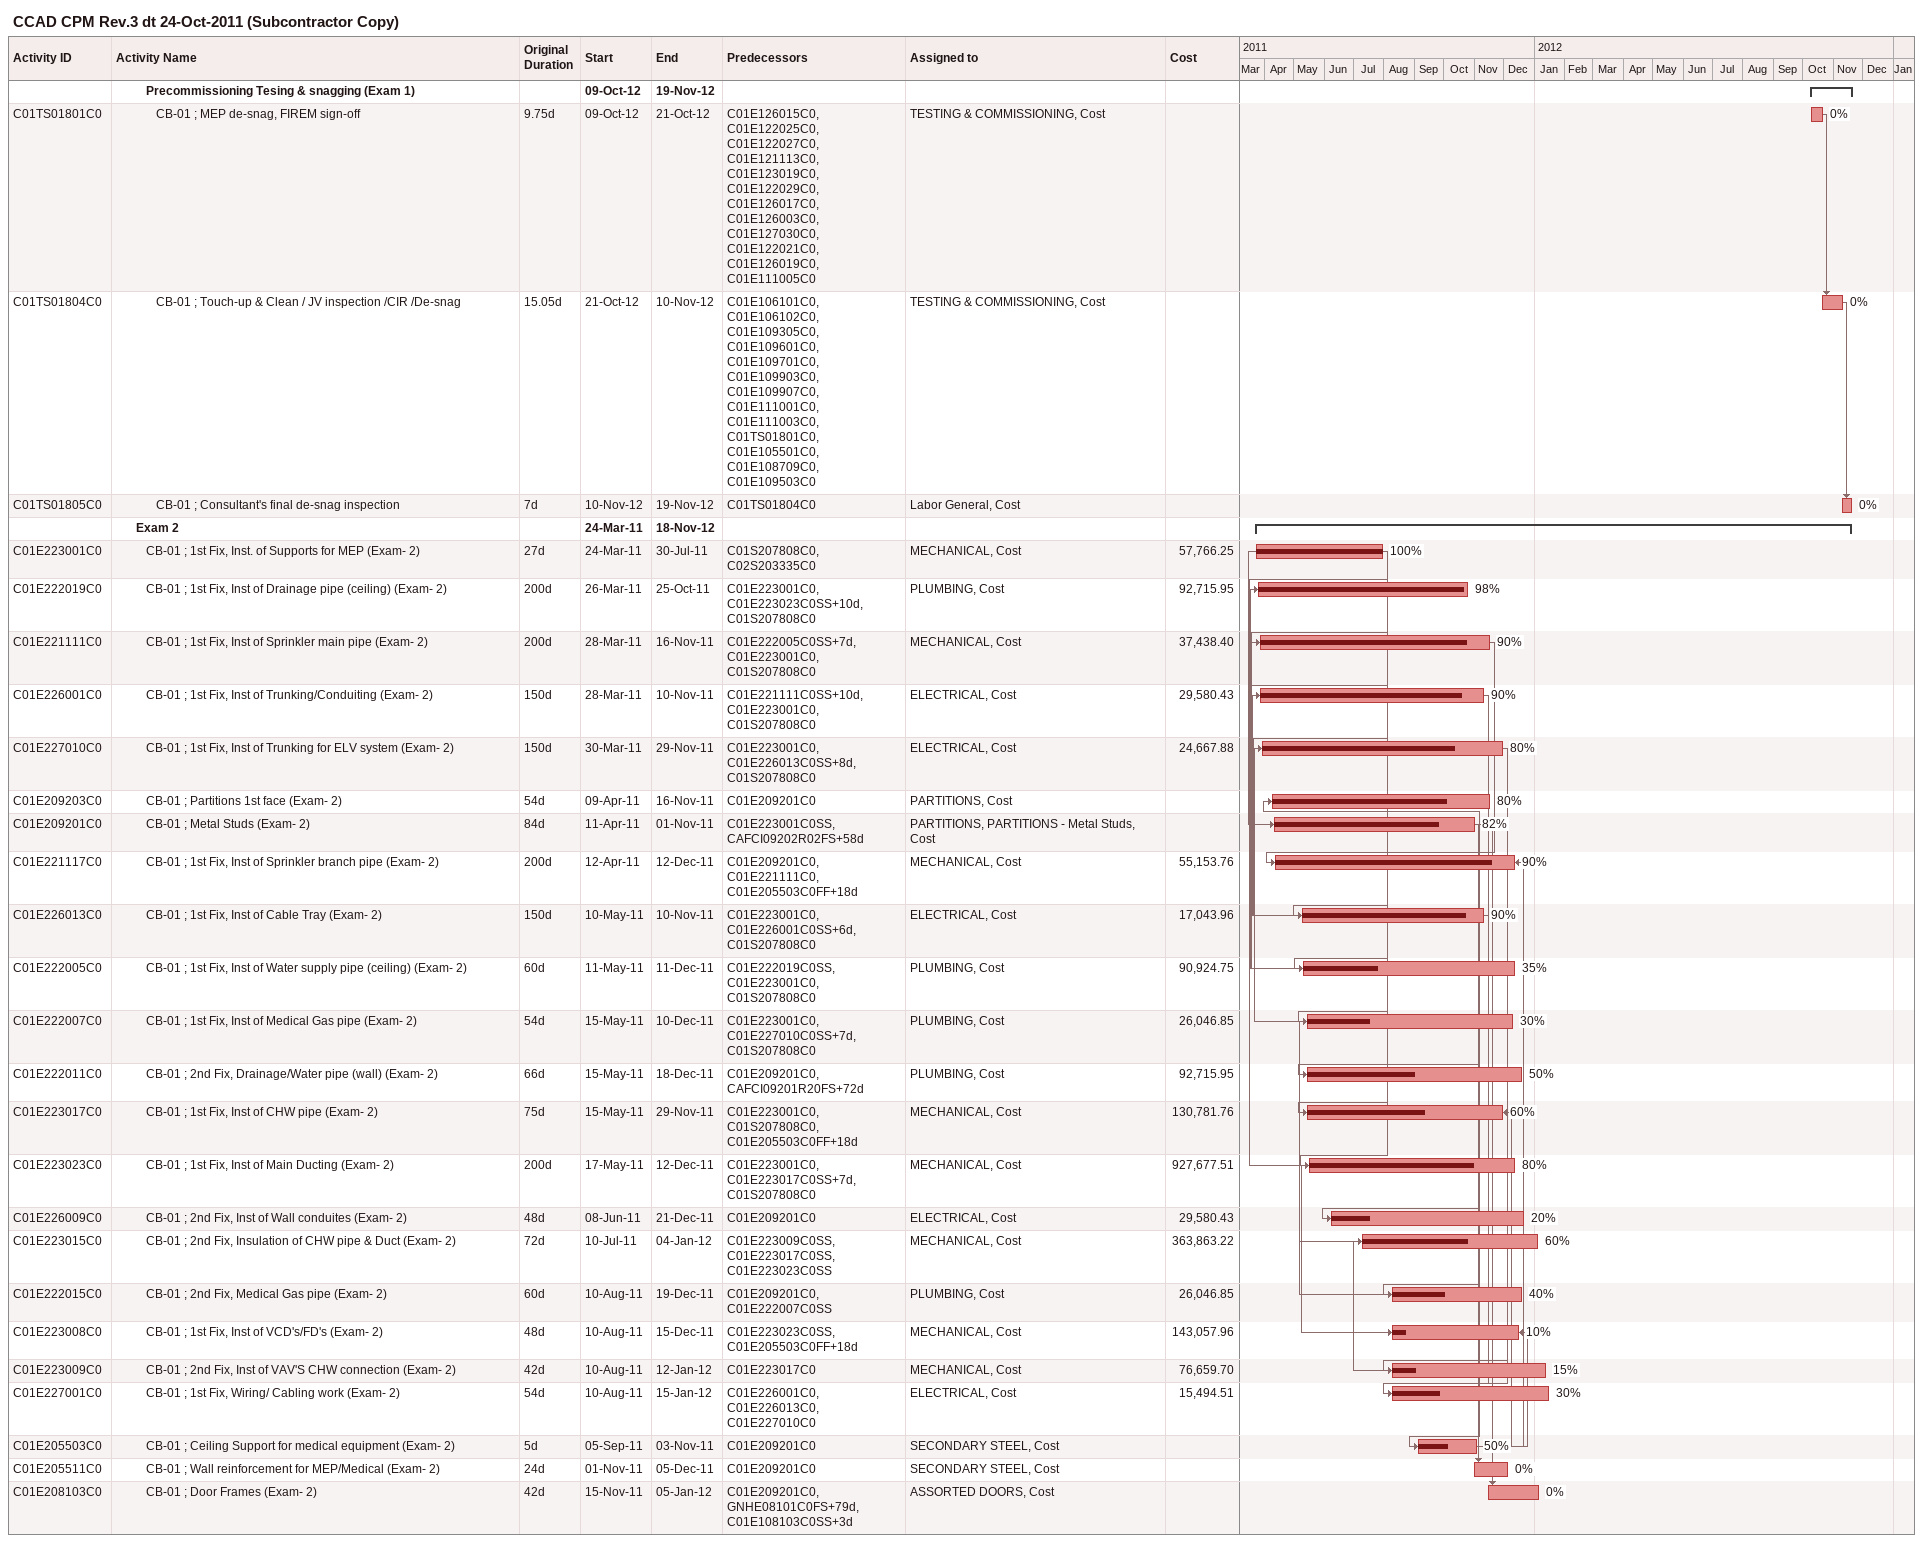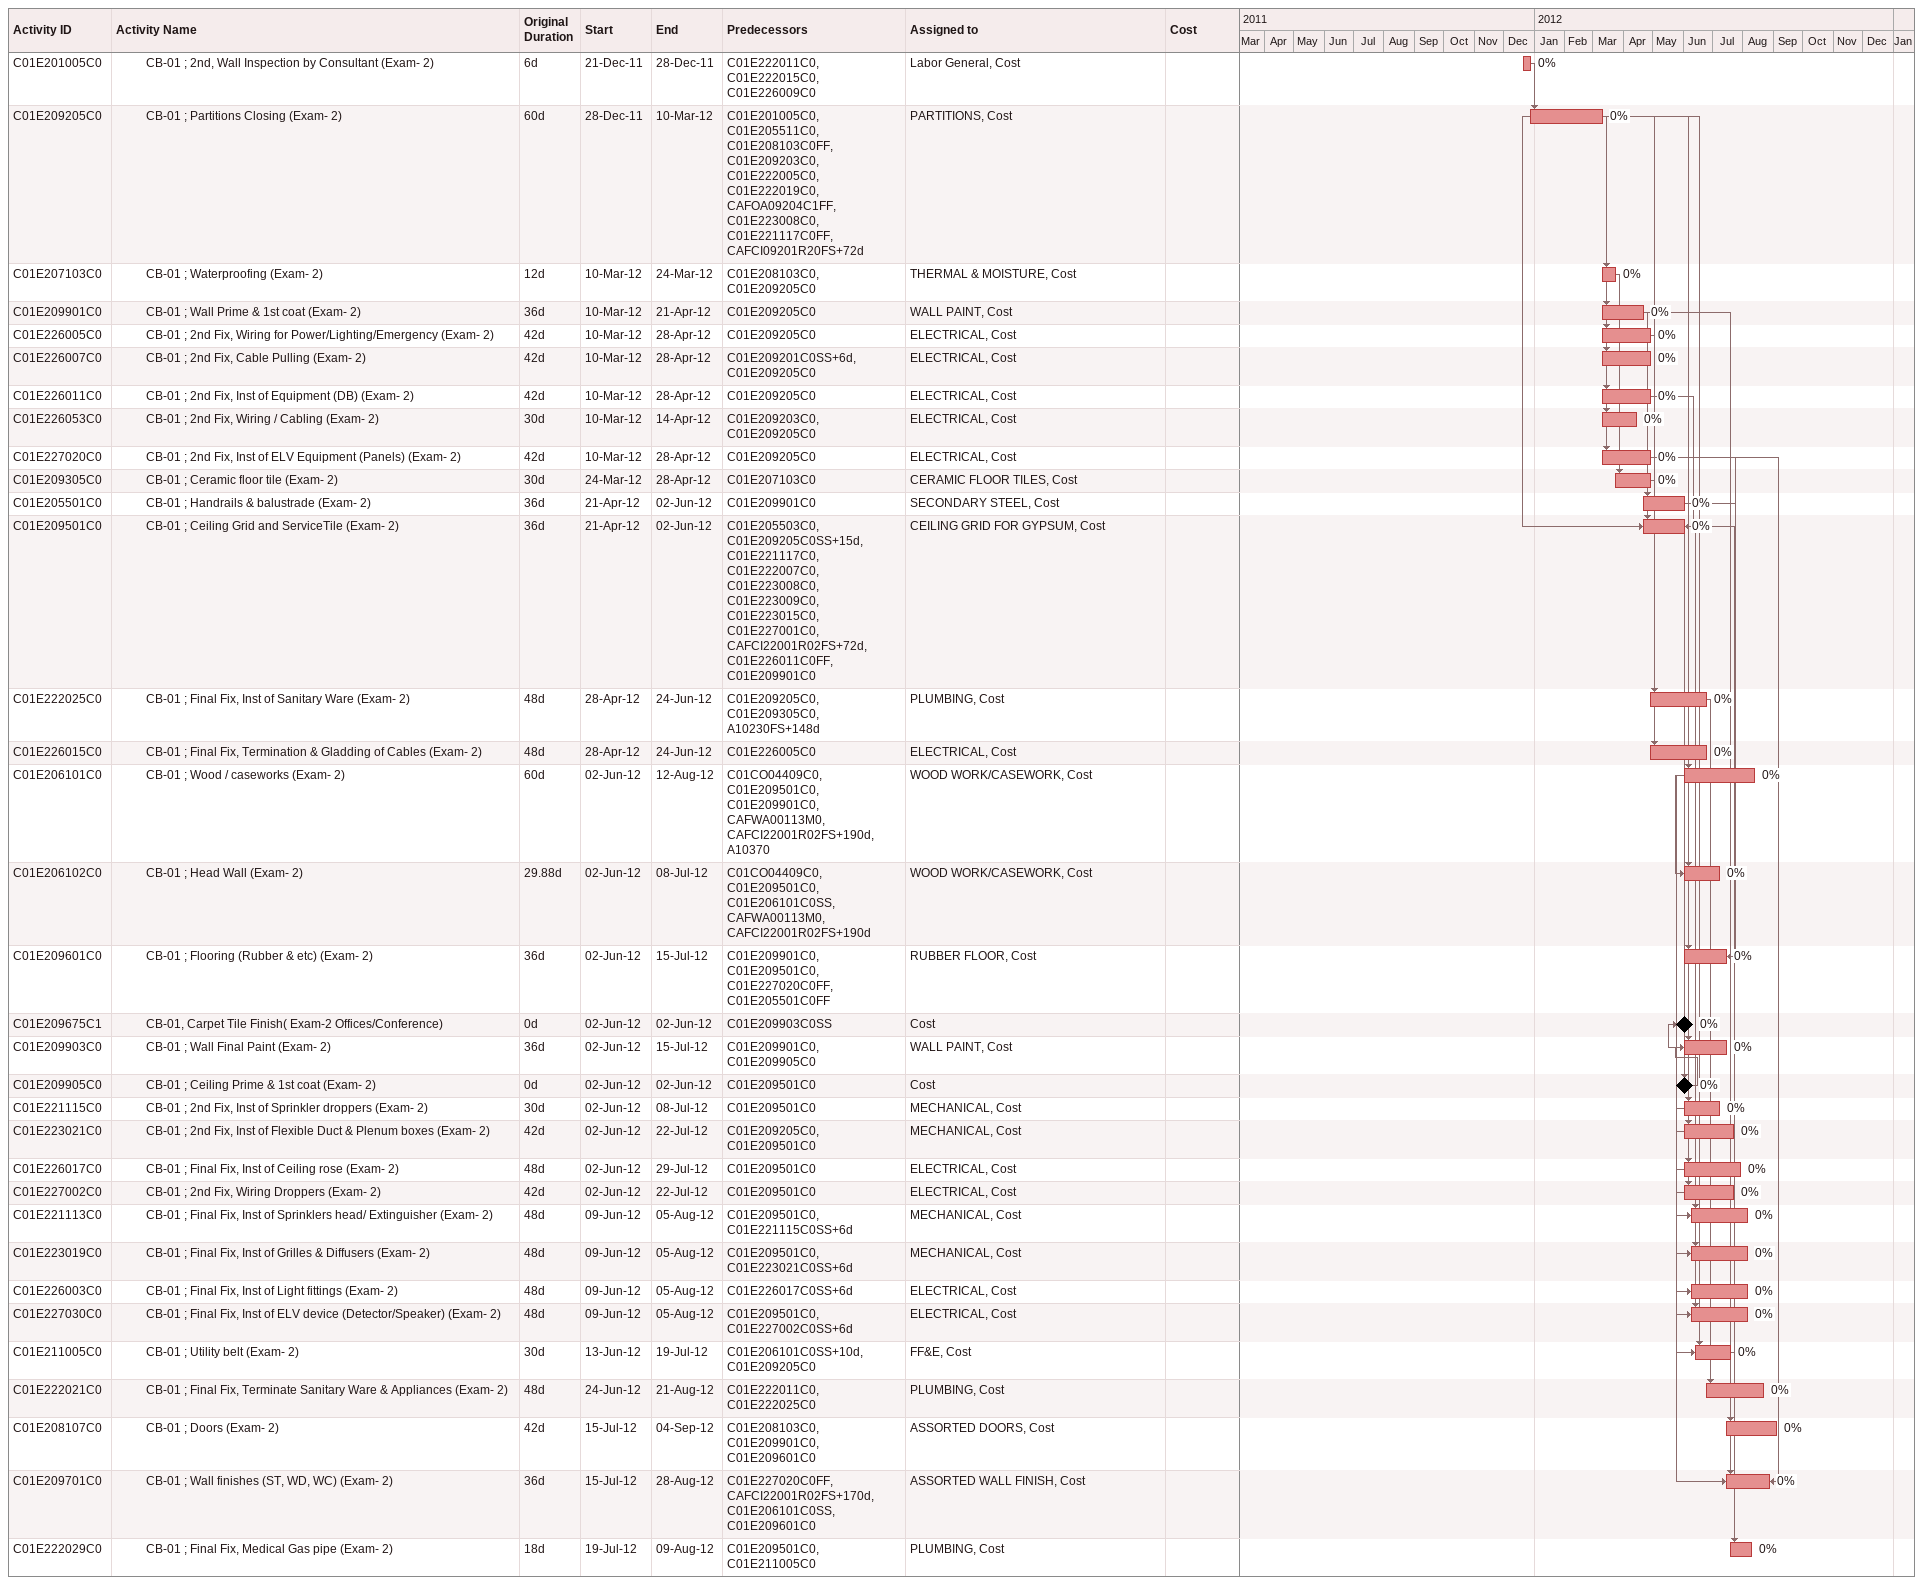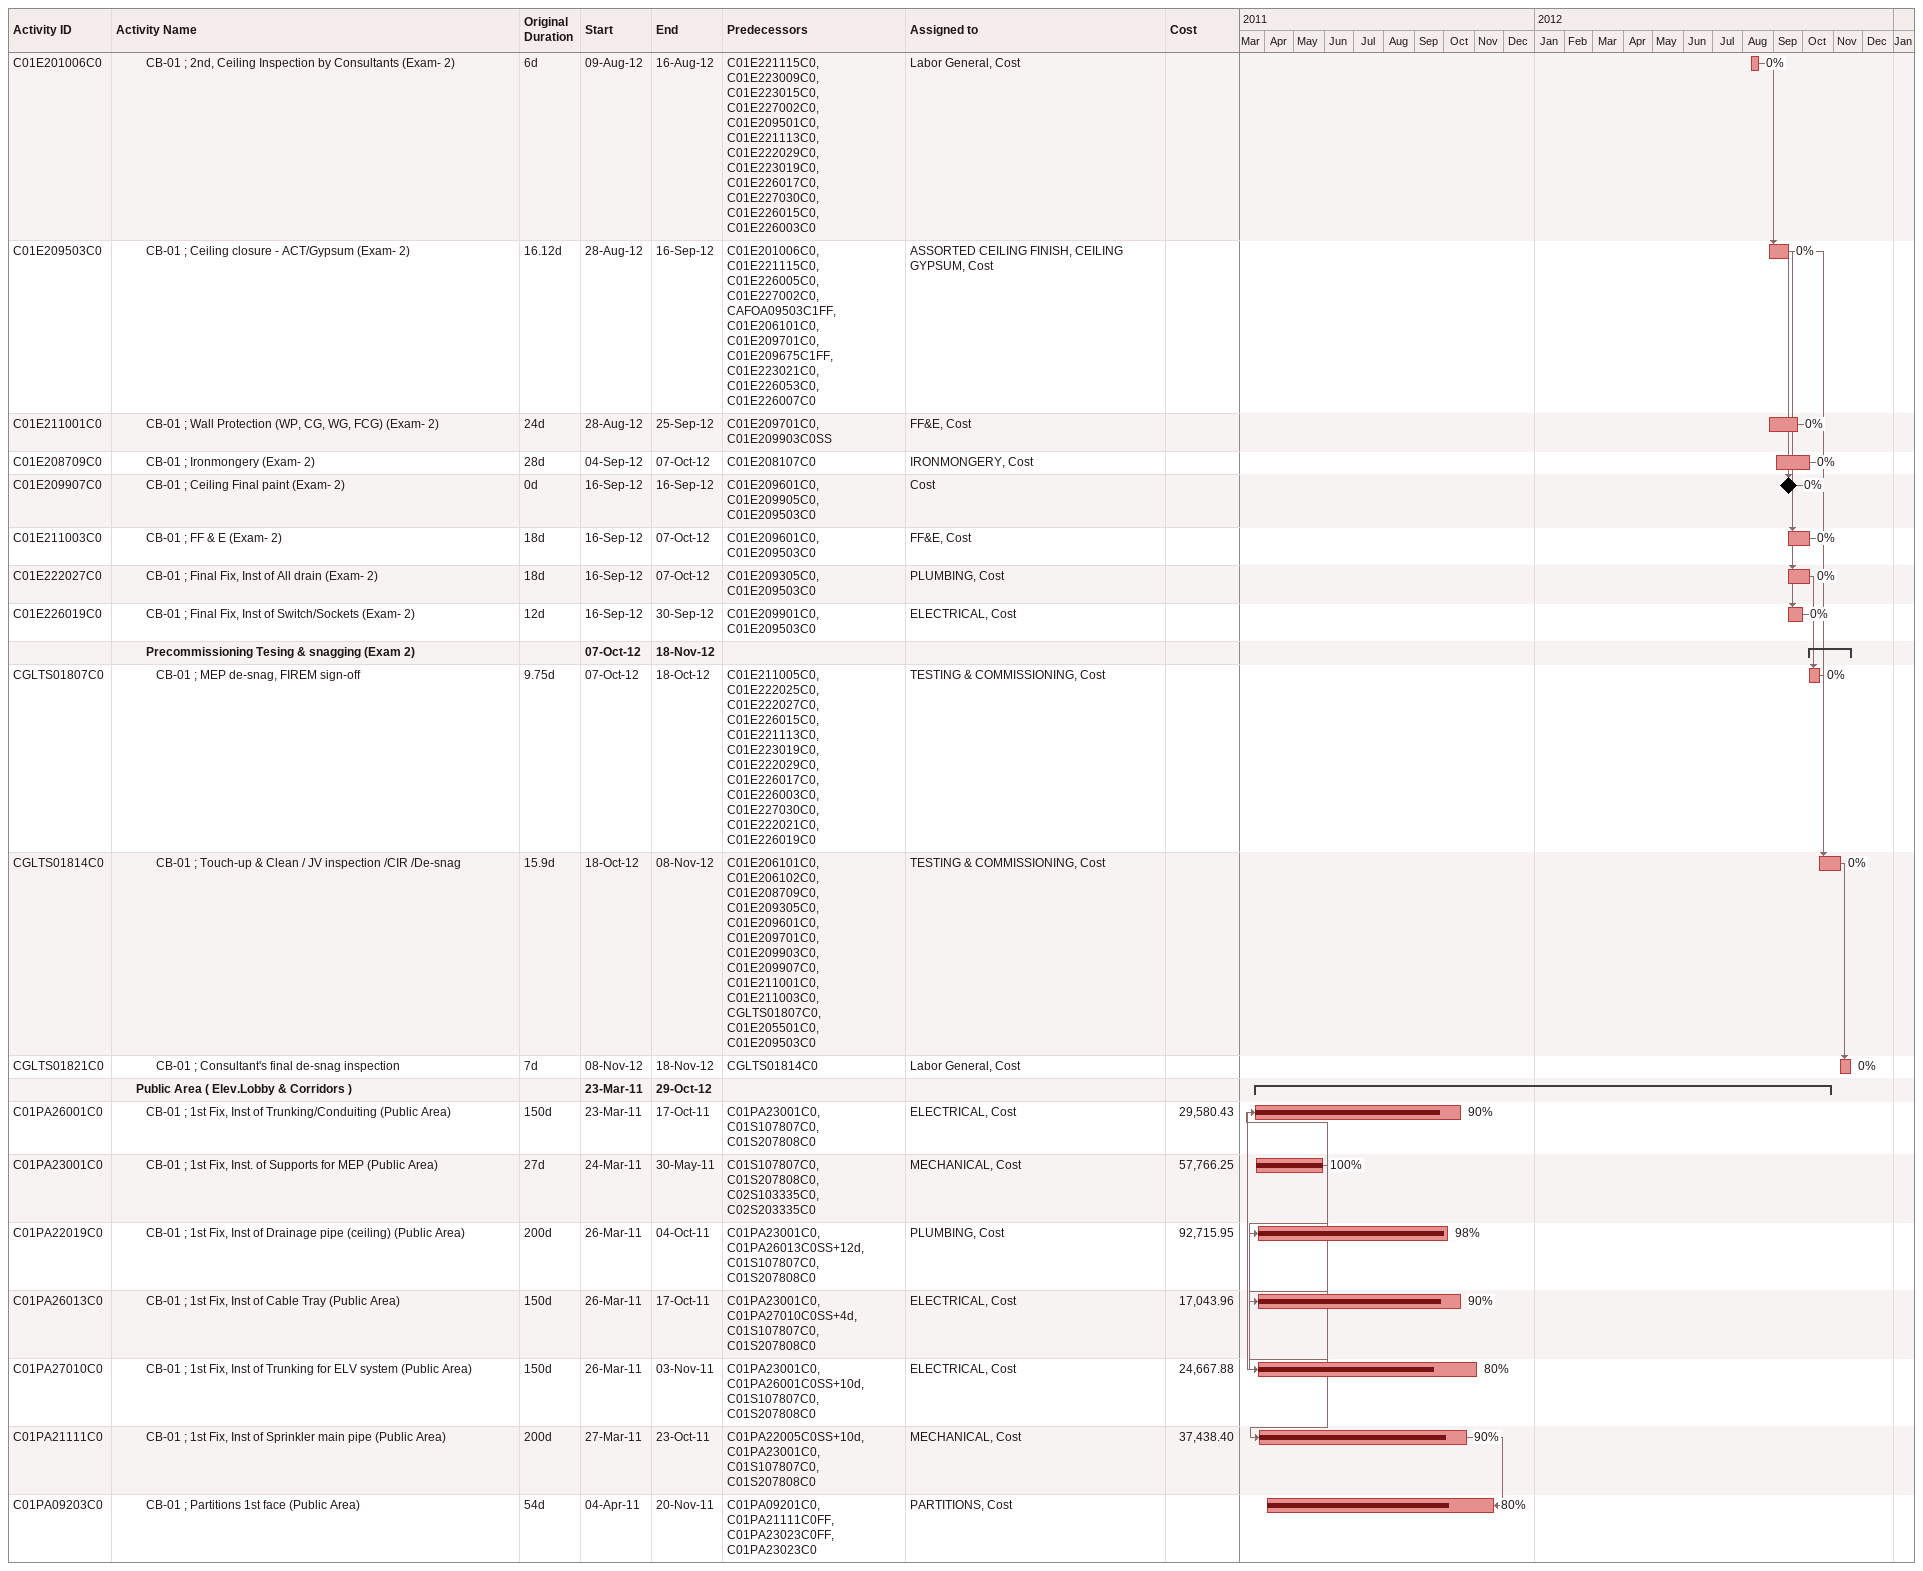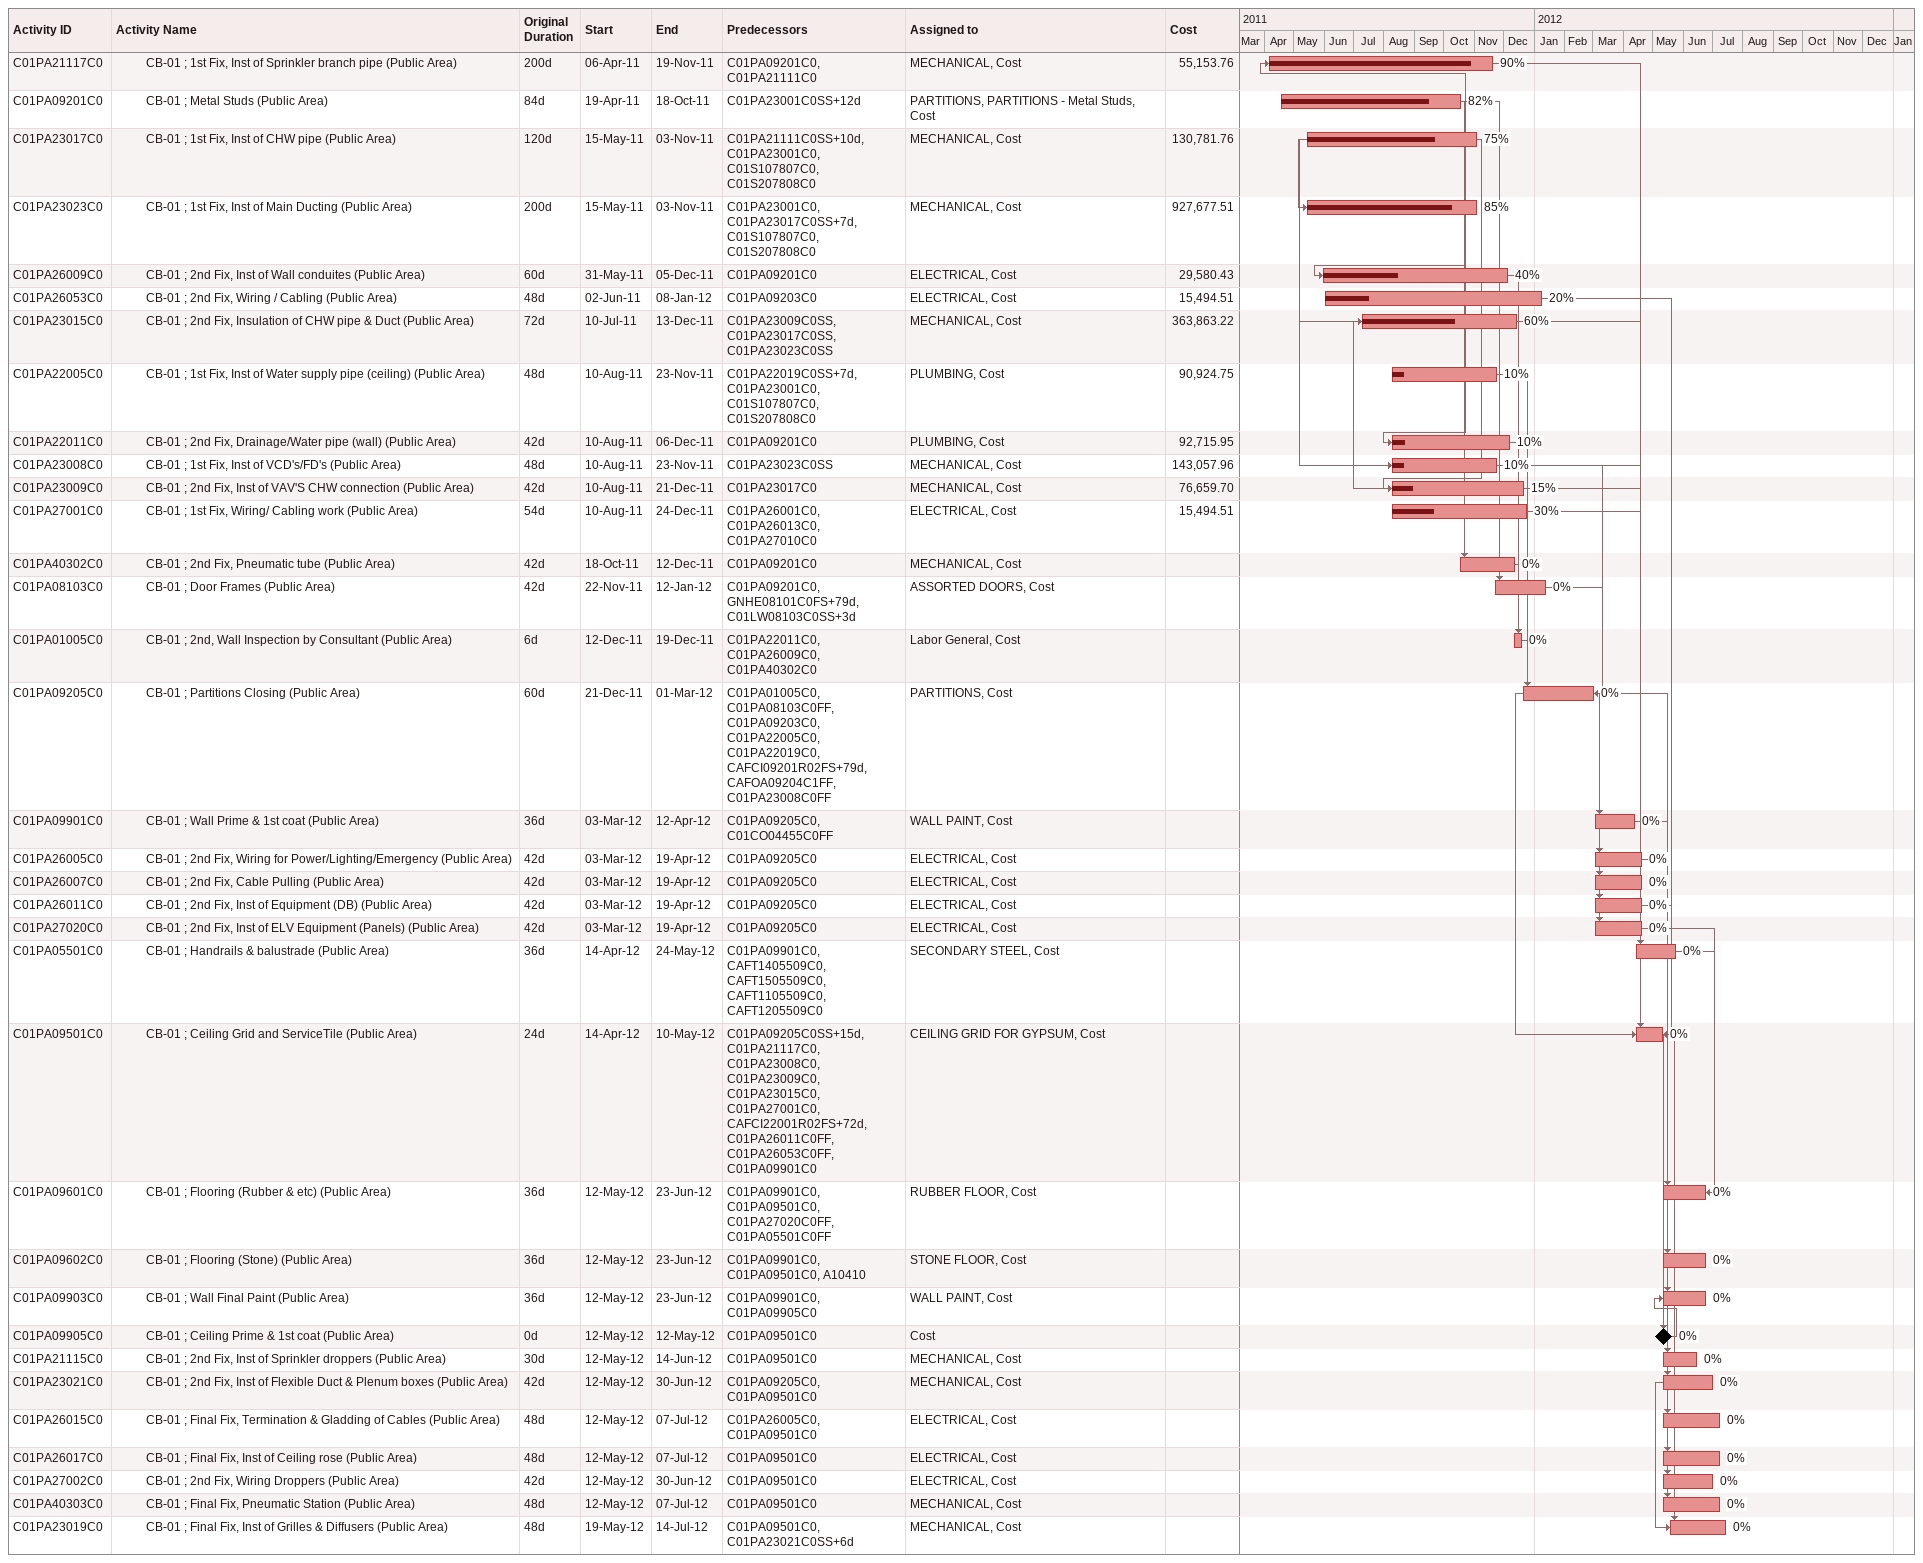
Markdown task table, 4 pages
CCAD CPM Rev.3 dt 24-Oct-2011 (Subcontractor Copy)

| ID | Level | Task | Original duration | Start | Finish | Predecessors | Resources | % complete | Cost |
|---|---|---|---|---|---|---|---|---|---|
|  | 4 | **Precommissioning Tesing & snagging (Exam 1)** |  | 2012-10-09 | 2012-11-19 |  |  |  |  |
| C01TS01801C0 | 5 | CB-01 ; MEP de-snag, FIREM sign-off | 9.75d | 2012-10-09 | 2012-10-21 | C01E126015C0, C01E122025C0, C01E122027C0, C01E121113C0, C01E123019C0, C01E122029C0, C01E126017C0, C01E126003C0, C01E127030C0, C01E122021C0, C01E126019C0, C01E111005C0 | TESTING & COMMISSIONING, Cost | 0 |  |
| C01TS01804C0 | 5 | CB-01 ; Touch-up & Clean / JV inspection /CIR /De-snag | 15.05d | 2012-10-21 | 2012-11-10 | C01E106101C0, C01E106102C0, C01E109305C0, C01E109601C0, C01E109701C0, C01E109903C0, C01E109907C0, C01E111001C0, C01E111003C0, C01TS01801C0, C01E105501C0, C01E108709C0, C01E109503C0 | TESTING & COMMISSIONING, Cost | 0 |  |
| C01TS01805C0 | 5 | CB-01 ; Consultant's final de-snag inspection | 7d | 2012-11-10 | 2012-11-19 | C01TS01804C0 | Labor General, Cost | 0 |  |
|  | 3 | **Exam 2** |  | 2011-03-24 | 2012-11-18 |  |  |  |  |
| C01E223001C0 | 4 | CB-01 ; 1st Fix, Inst. of Supports for MEP (Exam- 2) | 27d | 2011-03-24 | 2011-07-30 | C01S207808C0, C02S203335C0 | MECHANICAL, Cost | 100 | 57766.25 |
| C01E222019C0 | 4 | CB-01 ; 1st Fix, Inst of Drainage pipe (ceiling) (Exam- 2) | 200d | 2011-03-26 | 2011-10-25 | C01E223001C0, C01E223023C0SS+10d, C01S207808C0 | PLUMBING, Cost | 98 | 92715.95 |
| C01E221111C0 | 4 | CB-01 ; 1st Fix, Inst of Sprinkler main pipe (Exam- 2) | 200d | 2011-03-28 | 2011-11-16 | C01E222005C0SS+7d, C01E223001C0, C01S207808C0 | MECHANICAL, Cost | 90 | 37438.40 |
| C01E226001C0 | 4 | CB-01 ; 1st Fix, Inst of Trunking/Conduiting (Exam- 2) | 150d | 2011-03-28 | 2011-11-10 | C01E221111C0SS+10d, C01E223001C0, C01S207808C0 | ELECTRICAL, Cost | 90 | 29580.43 |
| C01E227010C0 | 4 | CB-01 ; 1st Fix, Inst of Trunking for ELV system (Exam- 2) | 150d | 2011-03-30 | 2011-11-29 | C01E223001C0, C01E226013C0SS+8d, C01S207808C0 | ELECTRICAL, Cost | 80 | 24667.88 |
| C01E209203C0 | 4 | CB-01 ; Partitions 1st face (Exam- 2) | 54d | 2011-04-09 | 2011-11-16 | C01E209201C0 | PARTITIONS, Cost | 80 |  |
| C01E209201C0 | 4 | CB-01 ; Metal Studs (Exam- 2) | 84d | 2011-04-11 | 2011-11-01 | C01E223001C0SS, CAFCI09202R02FS+58d | PARTITIONS, PARTITIONS - Metal Studs, Cost | 82 |  |
| C01E221117C0 | 4 | CB-01 ; 1st Fix, Inst of Sprinkler branch pipe (Exam- 2) | 200d | 2011-04-12 | 2011-12-12 | C01E209201C0, C01E221111C0, C01E205503C0FF+18d | MECHANICAL, Cost | 90 | 55153.76 |
| C01E226013C0 | 4 | CB-01 ; 1st Fix, Inst of Cable Tray (Exam- 2) | 150d | 2011-05-10 | 2011-11-10 | C01E223001C0, C01E226001C0SS+6d, C01S207808C0 | ELECTRICAL, Cost | 90 | 17043.96 |
| C01E222005C0 | 4 | CB-01 ; 1st Fix, Inst of Water supply pipe (ceiling) (Exam- 2) | 60d | 2011-05-11 | 2011-12-11 | C01E222019C0SS, C01E223001C0, C01S207808C0 | PLUMBING, Cost | 35 | 90924.75 |
| C01E222007C0 | 4 | CB-01 ; 1st Fix, Inst of Medical Gas pipe (Exam- 2) | 54d | 2011-05-15 | 2011-12-10 | C01E223001C0, C01E227010C0SS+7d, C01S207808C0 | PLUMBING, Cost | 30 | 26046.85 |
| C01E222011C0 | 4 | CB-01 ; 2nd Fix, Drainage/Water pipe (wall) (Exam- 2) | 66d | 2011-05-15 | 2011-12-18 | C01E209201C0, CAFCI09201R20FS+72d | PLUMBING, Cost | 50 | 92715.95 |
| C01E223017C0 | 4 | CB-01 ; 1st Fix, Inst of CHW pipe (Exam- 2) | 75d | 2011-05-15 | 2011-11-29 | C01E223001C0, C01S207808C0, C01E205503C0FF+18d | MECHANICAL, Cost | 60 | 130781.76 |
| C01E223023C0 | 4 | CB-01 ; 1st Fix, Inst of Main Ducting (Exam- 2) | 200d | 2011-05-17 | 2011-12-12 | C01E223001C0, C01E223017C0SS+7d, C01S207808C0 | MECHANICAL, Cost | 80 | 927677.51 |
| C01E226009C0 | 4 | CB-01 ; 2nd Fix, Inst of Wall conduites (Exam- 2) | 48d | 2011-06-08 | 2011-12-21 | C01E209201C0 | ELECTRICAL, Cost | 20 | 29580.43 |
| C01E223015C0 | 4 | CB-01 ; 2nd Fix, Insulation of CHW pipe & Duct (Exam- 2) | 72d | 2011-07-10 | 2012-01-04 | C01E223009C0SS, C01E223017C0SS, C01E223023C0SS | MECHANICAL, Cost | 60 | 363863.22 |
| C01E222015C0 | 4 | CB-01 ; 2nd Fix, Medical Gas pipe (Exam- 2) | 60d | 2011-08-10 | 2011-12-19 | C01E209201C0, C01E222007C0SS | PLUMBING, Cost | 40 | 26046.85 |
| C01E223008C0 | 4 | CB-01 ; 1st Fix, Inst of VCD's/FD's (Exam- 2) | 48d | 2011-08-10 | 2011-12-15 | C01E223023C0SS, C01E205503C0FF+18d | MECHANICAL, Cost | 10 | 143057.96 |
| C01E223009C0 | 4 | CB-01 ; 2nd Fix, Inst of VAV'S CHW connection (Exam- 2) | 42d | 2011-08-10 | 2012-01-12 | C01E223017C0 | MECHANICAL, Cost | 15 | 76659.70 |
| C01E227001C0 | 4 | CB-01 ; 1st Fix, Wiring/ Cabling work (Exam- 2) | 54d | 2011-08-10 | 2012-01-15 | C01E226001C0, C01E226013C0, C01E227010C0 | ELECTRICAL, Cost | 30 | 15494.51 |
| C01E205503C0 | 4 | CB-01 ; Ceiling Support for medical equipment (Exam- 2) | 5d | 2011-09-05 | 2011-11-03 | C01E209201C0 | SECONDARY STEEL, Cost | 50 |  |
| C01E205511C0 | 4 | CB-01 ; Wall reinforcement for MEP/Medical (Exam- 2) | 24d | 2011-11-01 | 2011-12-05 | C01E209201C0 | SECONDARY STEEL, Cost | 0 |  |
| C01E208103C0 | 4 | CB-01 ; Door Frames (Exam- 2) | 42d | 2011-11-15 | 2012-01-05 | C01E209201C0, GNHE08101C0FS+79d, C01E108103C0SS+3d | ASSORTED DOORS, Cost | 0 |  |
| C01E201005C0 | 4 | CB-01 ; 2nd, Wall Inspection by Consultant (Exam- 2) | 6d | 2011-12-21 | 2011-12-28 | C01E222011C0, C01E222015C0, C01E226009C0 | Labor General, Cost | 0 |  |
| C01E209205C0 | 4 | CB-01 ; Partitions Closing (Exam- 2) | 60d | 2011-12-28 | 2012-03-10 | C01E201005C0, C01E205511C0, C01E208103C0FF, C01E209203C0, C01E222005C0, C01E222019C0, CAFOA09204C1FF, C01E223008C0, C01E221117C0FF, CAFCI09201R20FS+72d | PARTITIONS, Cost | 0 |  |
| C01E207103C0 | 4 | CB-01 ; Waterproofing (Exam- 2) | 12d | 2012-03-10 | 2012-03-24 | C01E208103C0, C01E209205C0 | THERMAL & MOISTURE, Cost | 0 |  |
| C01E209901C0 | 4 | CB-01 ; Wall Prime & 1st coat (Exam- 2) | 36d | 2012-03-10 | 2012-04-21 | C01E209205C0 | WALL PAINT, Cost | 0 |  |
| C01E226005C0 | 4 | CB-01 ; 2nd Fix, Wiring for Power/Lighting/Emergency (Exam- 2) | 42d | 2012-03-10 | 2012-04-28 | C01E209205C0 | ELECTRICAL, Cost | 0 |  |
| C01E226007C0 | 4 | CB-01 ; 2nd Fix, Cable Pulling (Exam- 2) | 42d | 2012-03-10 | 2012-04-28 | C01E209201C0SS+6d, C01E209205C0 | ELECTRICAL, Cost | 0 |  |
| C01E226011C0 | 4 | CB-01 ; 2nd Fix, Inst of Equipment (DB) (Exam- 2) | 42d | 2012-03-10 | 2012-04-28 | C01E209205C0 | ELECTRICAL, Cost | 0 |  |
| C01E226053C0 | 4 | CB-01 ; 2nd Fix, Wiring / Cabling (Exam- 2) | 30d | 2012-03-10 | 2012-04-14 | C01E209203C0, C01E209205C0 | ELECTRICAL, Cost | 0 |  |
| C01E227020C0 | 4 | CB-01 ; 2nd Fix, Inst of ELV Equipment (Panels) (Exam- 2) | 42d | 2012-03-10 | 2012-04-28 | C01E209205C0 | ELECTRICAL, Cost | 0 |  |
| C01E209305C0 | 4 | CB-01 ; Ceramic floor tile (Exam- 2) | 30d | 2012-03-24 | 2012-04-28 | C01E207103C0 | CERAMIC FLOOR TILES, Cost | 0 |  |
| C01E205501C0 | 4 | CB-01 ; Handrails & balustrade (Exam- 2) | 36d | 2012-04-21 | 2012-06-02 | C01E209901C0 | SECONDARY STEEL, Cost | 0 |  |
| C01E209501C0 | 4 | CB-01 ; Ceiling Grid and ServiceTile (Exam- 2) | 36d | 2012-04-21 | 2012-06-02 | C01E205503C0, C01E209205C0SS+15d, C01E221117C0, C01E222007C0, C01E223008C0, C01E223009C0, C01E223015C0, C01E227001C0, CAFCI22001R02FS+72d, C01E226011C0FF, C01E209901C0 | CEILING GRID FOR GYPSUM, Cost | 0 |  |
| C01E222025C0 | 4 | CB-01 ; Final Fix, Inst of Sanitary Ware (Exam- 2) | 48d | 2012-04-28 | 2012-06-24 | C01E209205C0, C01E209305C0, A10230FS+148d | PLUMBING, Cost | 0 |  |
| C01E226015C0 | 4 | CB-01 ; Final Fix, Termination & Gladding of Cables (Exam- 2) | 48d | 2012-04-28 | 2012-06-24 | C01E226005C0 | ELECTRICAL, Cost | 0 |  |
| C01E206101C0 | 4 | CB-01 ; Wood / caseworks (Exam- 2) | 60d | 2012-06-02 | 2012-08-12 | C01CO04409C0, C01E209501C0, C01E209901C0, CAFWA00113M0, CAFCI22001R02FS+190d, A10370 | WOOD WORK/CASEWORK, Cost | 0 |  |
| C01E206102C0 | 4 | CB-01 ; Head Wall (Exam- 2) | 29.88d | 2012-06-02 | 2012-07-08 | C01CO04409C0, C01E209501C0, C01E206101C0SS, CAFWA00113M0, CAFCI22001R02FS+190d | WOOD WORK/CASEWORK, Cost | 0 |  |
| C01E209601C0 | 4 | CB-01 ; Flooring (Rubber & etc) (Exam- 2) | 36d | 2012-06-02 | 2012-07-15 | C01E209901C0, C01E209501C0, C01E227020C0FF, C01E205501C0FF | RUBBER FLOOR, Cost | 0 |  |
| C01E209675C1 | 4 | CB-01, Carpet Tile Finish( Exam-2 Offices/Conference) | 0d | 2012-06-02 | 2012-06-02 | C01E209903C0SS | Cost | 0 |  |
| C01E209903C0 | 4 | CB-01 ; Wall Final Paint (Exam- 2) | 36d | 2012-06-02 | 2012-07-15 | C01E209901C0, C01E209905C0 | WALL PAINT, Cost | 0 |  |
| C01E209905C0 | 4 | CB-01 ; Ceiling Prime & 1st coat (Exam- 2) | 0d | 2012-06-02 | 2012-06-02 | C01E209501C0 | Cost | 0 |  |
| C01E221115C0 | 4 | CB-01 ; 2nd Fix, Inst of Sprinkler droppers (Exam- 2) | 30d | 2012-06-02 | 2012-07-08 | C01E209501C0 | MECHANICAL, Cost | 0 |  |
| C01E223021C0 | 4 | CB-01 ; 2nd Fix, Inst of Flexible Duct & Plenum boxes (Exam- 2) | 42d | 2012-06-02 | 2012-07-22 | C01E209205C0, C01E209501C0 | MECHANICAL, Cost | 0 |  |
| C01E226017C0 | 4 | CB-01 ; Final Fix, Inst of Ceiling rose (Exam- 2) | 48d | 2012-06-02 | 2012-07-29 | C01E209501C0 | ELECTRICAL, Cost | 0 |  |
| C01E227002C0 | 4 | CB-01 ; 2nd Fix, Wiring Droppers (Exam- 2) | 42d | 2012-06-02 | 2012-07-22 | C01E209501C0 | ELECTRICAL, Cost | 0 |  |
| C01E221113C0 | 4 | CB-01 ; Final Fix, Inst of Sprinklers head/ Extinguisher (Exam- 2) | 48d | 2012-06-09 | 2012-08-05 | C01E209501C0, C01E221115C0SS+6d | MECHANICAL, Cost | 0 |  |
| C01E223019C0 | 4 | CB-01 ; Final Fix, Inst of Grilles & Diffusers (Exam- 2) | 48d | 2012-06-09 | 2012-08-05 | C01E209501C0, C01E223021C0SS+6d | MECHANICAL, Cost | 0 |  |
| C01E226003C0 | 4 | CB-01 ; Final Fix, Inst of Light fittings (Exam- 2) | 48d | 2012-06-09 | 2012-08-05 | C01E226017C0SS+6d | ELECTRICAL, Cost | 0 |  |
| C01E227030C0 | 4 | CB-01 ; Final Fix, Inst of ELV device (Detector/Speaker) (Exam- 2) | 48d | 2012-06-09 | 2012-08-05 | C01E209501C0, C01E227002C0SS+6d | ELECTRICAL, Cost | 0 |  |
| C01E211005C0 | 4 | CB-01 ; Utility belt (Exam- 2) | 30d | 2012-06-13 | 2012-07-19 | C01E206101C0SS+10d, C01E209205C0 | FF&E, Cost | 0 |  |
| C01E222021C0 | 4 | CB-01 ; Final Fix, Terminate Sanitary Ware & Appliances (Exam- 2) | 48d | 2012-06-24 | 2012-08-21 | C01E222011C0, C01E222025C0 | PLUMBING, Cost | 0 |  |
| C01E208107C0 | 4 | CB-01 ; Doors (Exam- 2) | 42d | 2012-07-15 | 2012-09-04 | C01E208103C0, C01E209901C0, C01E209601C0 | ASSORTED DOORS, Cost | 0 |  |
| C01E209701C0 | 4 | CB-01 ; Wall finishes (ST, WD, WC) (Exam- 2) | 36d | 2012-07-15 | 2012-08-28 | C01E227020C0FF, CAFCI22001R02FS+170d, C01E206101C0SS, C01E209601C0 | ASSORTED WALL FINISH, Cost | 0 |  |
| C01E222029C0 | 4 | CB-01 ; Final Fix, Medical Gas pipe (Exam- 2) | 18d | 2012-07-19 | 2012-08-09 | C01E209501C0, C01E211005C0 | PLUMBING, Cost | 0 |  |
| C01E201006C0 | 4 | CB-01 ; 2nd, Ceiling Inspection by Consultants (Exam- 2) | 6d | 2012-08-09 | 2012-08-16 | C01E221115C0, C01E223009C0, C01E223015C0, C01E227002C0, C01E209501C0, C01E221113C0, C01E222029C0, C01E223019C0, C01E226017C0, C01E227030C0, C01E226015C0, C01E226003C0 | Labor General, Cost | 0 |  |
| C01E209503C0 | 4 | CB-01 ; Ceiling closure - ACT/Gypsum (Exam- 2) | 16.12d | 2012-08-28 | 2012-09-16 | C01E201006C0, C01E221115C0, C01E226005C0, C01E227002C0, CAFOA09503C1FF, C01E206101C0, C01E209701C0, C01E209675C1FF, C01E223021C0, C01E226053C0, C01E226007C0 | ASSORTED CEILING FINISH, CEILING GYPSUM, Cost | 0 |  |
| C01E211001C0 | 4 | CB-01 ; Wall Protection (WP, CG, WG, FCG) (Exam- 2) | 24d | 2012-08-28 | 2012-09-25 | C01E209701C0, C01E209903C0SS | FF&E, Cost | 0 |  |
| C01E208709C0 | 4 | CB-01 ; Ironmongery (Exam- 2) | 28d | 2012-09-04 | 2012-10-07 | C01E208107C0 | IRONMONGERY, Cost | 0 |  |
| C01E209907C0 | 4 | CB-01 ; Ceiling Final paint (Exam- 2) | 0d | 2012-09-16 | 2012-09-16 | C01E209601C0, C01E209905C0, C01E209503C0 | Cost | 0 |  |
| C01E211003C0 | 4 | CB-01 ; FF & E (Exam- 2) | 18d | 2012-09-16 | 2012-10-07 | C01E209601C0, C01E209503C0 | FF&E, Cost | 0 |  |
| C01E222027C0 | 4 | CB-01 ; Final Fix, Inst of All drain (Exam- 2) | 18d | 2012-09-16 | 2012-10-07 | C01E209305C0, C01E209503C0 | PLUMBING, Cost | 0 |  |
| C01E226019C0 | 4 | CB-01 ; Final Fix, Inst of Switch/Sockets (Exam- 2) | 12d | 2012-09-16 | 2012-09-30 | C01E209901C0, C01E209503C0 | ELECTRICAL, Cost | 0 |  |
|  | 4 | **Precommissioning Tesing & snagging (Exam 2)** |  | 2012-10-07 | 2012-11-18 |  |  |  |  |
| CGLTS01807C0 | 5 | CB-01 ; MEP de-snag, FIREM sign-off | 9.75d | 2012-10-07 | 2012-10-18 | C01E211005C0, C01E222025C0, C01E222027C0, C01E226015C0, C01E221113C0, C01E223019C0, C01E222029C0, C01E226017C0, C01E226003C0, C01E227030C0, C01E222021C0, C01E226019C0 | TESTING & COMMISSIONING, Cost | 0 |  |
| CGLTS01814C0 | 5 | CB-01 ; Touch-up & Clean / JV inspection /CIR /De-snag | 15.9d | 2012-10-18 | 2012-11-08 | C01E206101C0, C01E206102C0, C01E208709C0, C01E209305C0, C01E209601C0, C01E209701C0, C01E209903C0, C01E209907C0, C01E211001C0, C01E211003C0, CGLTS01807C0, C01E205501C0, C01E209503C0 | TESTING & COMMISSIONING, Cost | 0 |  |
| CGLTS01821C0 | 5 | CB-01 ; Consultant's final de-snag inspection | 7d | 2012-11-08 | 2012-11-18 | CGLTS01814C0 | Labor General, Cost | 0 |  |
|  | 3 | **Public Area ( Elev.Lobby & Corridors )** |  | 2011-03-23 | 2012-10-29 |  |  |  |  |
| C01PA26001C0 | 4 | CB-01 ; 1st Fix, Inst of Trunking/Conduiting (Public Area) | 150d | 2011-03-23 | 2011-10-17 | C01PA23001C0, C01S107807C0, C01S207808C0 | ELECTRICAL, Cost | 90 | 29580.43 |
| C01PA23001C0 | 4 | CB-01 ; 1st Fix, Inst. of Supports for MEP (Public Area) | 27d | 2011-03-24 | 2011-05-30 | C01S107807C0, C01S207808C0, C02S103335C0, C02S203335C0 | MECHANICAL, Cost | 100 | 57766.25 |
| C01PA22019C0 | 4 | CB-01 ; 1st Fix, Inst of Drainage pipe (ceiling) (Public Area) | 200d | 2011-03-26 | 2011-10-04 | C01PA23001C0, C01PA26013C0SS+12d, C01S107807C0, C01S207808C0 | PLUMBING, Cost | 98 | 92715.95 |
| C01PA26013C0 | 4 | CB-01 ; 1st Fix, Inst of Cable Tray (Public Area) | 150d | 2011-03-26 | 2011-10-17 | C01PA23001C0, C01PA27010C0SS+4d, C01S107807C0, C01S207808C0 | ELECTRICAL, Cost | 90 | 17043.96 |
| C01PA27010C0 | 4 | CB-01 ; 1st Fix, Inst of Trunking for ELV system (Public Area) | 150d | 2011-03-26 | 2011-11-03 | C01PA23001C0, C01PA26001C0SS+10d, C01S107807C0, C01S207808C0 | ELECTRICAL, Cost | 80 | 24667.88 |
| C01PA21111C0 | 4 | CB-01 ; 1st Fix, Inst of Sprinkler main pipe (Public Area) | 200d | 2011-03-27 | 2011-10-23 | C01PA22005C0SS+10d, C01PA23001C0, C01S107807C0, C01S207808C0 | MECHANICAL, Cost | 90 | 37438.40 |
| C01PA09203C0 | 4 | CB-01 ; Partitions 1st face (Public Area) | 54d | 2011-04-04 | 2011-11-20 | C01PA09201C0, C01PA21111C0FF, C01PA23023C0FF, C01PA23023C0 | PARTITIONS, Cost | 80 |  |
| C01PA21117C0 | 4 | CB-01 ; 1st Fix, Inst of Sprinkler branch pipe (Public Area) | 200d | 2011-04-06 | 2011-11-19 | C01PA09201C0, C01PA21111C0 | MECHANICAL, Cost | 90 | 55153.76 |
| C01PA09201C0 | 4 | CB-01 ; Metal Studs (Public Area) | 84d | 2011-04-19 | 2011-10-18 | C01PA23001C0SS+12d | PARTITIONS, PARTITIONS - Metal Studs, Cost | 82 |  |
| C01PA23017C0 | 4 | CB-01 ; 1st Fix, Inst of CHW pipe (Public Area) | 120d | 2011-05-15 | 2011-11-03 | C01PA21111C0SS+10d, C01PA23001C0, C01S107807C0, C01S207808C0 | MECHANICAL, Cost | 75 | 130781.76 |
| C01PA23023C0 | 4 | CB-01 ; 1st Fix, Inst of Main Ducting (Public Area) | 200d | 2011-05-15 | 2011-11-03 | C01PA23001C0, C01PA23017C0SS+7d, C01S107807C0, C01S207808C0 | MECHANICAL, Cost | 85 | 927677.51 |
| C01PA26009C0 | 4 | CB-01 ; 2nd Fix, Inst of Wall conduites (Public Area) | 60d | 2011-05-31 | 2011-12-05 | C01PA09201C0 | ELECTRICAL, Cost | 40 | 29580.43 |
| C01PA26053C0 | 4 | CB-01 ; 2nd Fix, Wiring / Cabling (Public Area) | 48d | 2011-06-02 | 2012-01-08 | C01PA09203C0 | ELECTRICAL, Cost | 20 | 15494.51 |
| C01PA23015C0 | 4 | CB-01 ; 2nd Fix, Insulation of CHW pipe & Duct (Public Area) | 72d | 2011-07-10 | 2011-12-13 | C01PA23009C0SS, C01PA23017C0SS, C01PA23023C0SS | MECHANICAL, Cost | 60 | 363863.22 |
| C01PA22005C0 | 4 | CB-01 ; 1st Fix, Inst of Water supply pipe (ceiling) (Public Area) | 48d | 2011-08-10 | 2011-11-23 | C01PA22019C0SS+7d, C01PA23001C0, C01S107807C0, C01S207808C0 | PLUMBING, Cost | 10 | 90924.75 |
| C01PA22011C0 | 4 | CB-01 ; 2nd Fix, Drainage/Water pipe (wall) (Public Area) | 42d | 2011-08-10 | 2011-12-06 | C01PA09201C0 | PLUMBING, Cost | 10 | 92715.95 |
| C01PA23008C0 | 4 | CB-01 ; 1st Fix, Inst of VCD's/FD's (Public Area) | 48d | 2011-08-10 | 2011-11-23 | C01PA23023C0SS | MECHANICAL, Cost | 10 | 143057.96 |
| C01PA23009C0 | 4 | CB-01 ; 2nd Fix, Inst of VAV'S CHW connection (Public Area) | 42d | 2011-08-10 | 2011-12-21 | C01PA23017C0 | MECHANICAL, Cost | 15 | 76659.70 |
| C01PA27001C0 | 4 | CB-01 ; 1st Fix, Wiring/ Cabling work (Public Area) | 54d | 2011-08-10 | 2011-12-24 | C01PA26001C0, C01PA26013C0, C01PA27010C0 | ELECTRICAL, Cost | 30 | 15494.51 |
| C01PA40302C0 | 4 | CB-01 ; 2nd Fix, Pneumatic tube (Public Area) | 42d | 2011-10-18 | 2011-12-12 | C01PA09201C0 | MECHANICAL, Cost | 0 |  |
| C01PA08103C0 | 4 | CB-01 ; Door Frames (Public Area) | 42d | 2011-11-22 | 2012-01-12 | C01PA09201C0, GNHE08101C0FS+79d, C01LW08103C0SS+3d | ASSORTED DOORS, Cost | 0 |  |
| C01PA01005C0 | 4 | CB-01 ; 2nd, Wall Inspection by Consultant (Public Area) | 6d | 2011-12-12 | 2011-12-19 | C01PA22011C0, C01PA26009C0, C01PA40302C0 | Labor General, Cost | 0 |  |
| C01PA09205C0 | 4 | CB-01 ; Partitions Closing (Public Area) | 60d | 2011-12-21 | 2012-03-01 | C01PA01005C0, C01PA08103C0FF, C01PA09203C0, C01PA22005C0, C01PA22019C0, CAFCI09201R02FS+79d, CAFOA09204C1FF, C01PA23008C0FF | PARTITIONS, Cost | 0 |  |
| C01PA09901C0 | 4 | CB-01 ; Wall Prime & 1st coat (Public Area) | 36d | 2012-03-03 | 2012-04-12 | C01PA09205C0, C01CO04455C0FF | WALL PAINT, Cost | 0 |  |
| C01PA26005C0 | 4 | CB-01 ; 2nd Fix, Wiring for Power/Lighting/Emergency (Public Area) | 42d | 2012-03-03 | 2012-04-19 | C01PA09205C0 | ELECTRICAL, Cost | 0 |  |
| C01PA26007C0 | 4 | CB-01 ; 2nd Fix, Cable Pulling (Public Area) | 42d | 2012-03-03 | 2012-04-19 | C01PA09205C0 | ELECTRICAL, Cost | 0 |  |
| C01PA26011C0 | 4 | CB-01 ; 2nd Fix, Inst of Equipment (DB) (Public Area) | 42d | 2012-03-03 | 2012-04-19 | C01PA09205C0 | ELECTRICAL, Cost | 0 |  |
| C01PA27020C0 | 4 | CB-01 ; 2nd Fix, Inst of ELV Equipment (Panels) (Public Area) | 42d | 2012-03-03 | 2012-04-19 | C01PA09205C0 | ELECTRICAL, Cost | 0 |  |
| C01PA05501C0 | 4 | CB-01 ; Handrails & balustrade (Public Area) | 36d | 2012-04-14 | 2012-05-24 | C01PA09901C0, CAFT1405509C0, CAFT1505509C0, CAFT1105509C0, CAFT1205509C0 | SECONDARY STEEL, Cost | 0 |  |
| C01PA09501C0 | 4 | CB-01 ; Ceiling Grid and ServiceTile (Public Area) | 24d | 2012-04-14 | 2012-05-10 | C01PA09205C0SS+15d, C01PA21117C0, C01PA23008C0, C01PA23009C0, C01PA23015C0, C01PA27001C0, CAFCI22001R02FS+72d, C01PA26011C0FF, C01PA26053C0FF, C01PA09901C0 | CEILING GRID FOR GYPSUM, Cost | 0 |  |
| C01PA09601C0 | 4 | CB-01 ; Flooring (Rubber & etc) (Public Area) | 36d | 2012-05-12 | 2012-06-23 | C01PA09901C0, C01PA09501C0, C01PA27020C0FF, C01PA05501C0FF | RUBBER FLOOR, Cost | 0 |  |
| C01PA09602C0 | 4 | CB-01 ; Flooring (Stone) (Public Area) | 36d | 2012-05-12 | 2012-06-23 | C01PA09901C0, C01PA09501C0, A10410 | STONE FLOOR, Cost | 0 |  |
| C01PA09903C0 | 4 | CB-01 ; Wall Final Paint (Public Area) | 36d | 2012-05-12 | 2012-06-23 | C01PA09901C0, C01PA09905C0 | WALL PAINT, Cost | 0 |  |
| C01PA09905C0 | 4 | CB-01 ; Ceiling Prime & 1st coat (Public Area) | 0d | 2012-05-12 | 2012-05-12 | C01PA09501C0 | Cost | 0 |  |
| C01PA21115C0 | 4 | CB-01 ; 2nd Fix, Inst of Sprinkler droppers (Public Area) | 30d | 2012-05-12 | 2012-06-14 | C01PA09501C0 | MECHANICAL, Cost | 0 |  |
| C01PA23021C0 | 4 | CB-01 ; 2nd Fix, Inst of Flexible Duct & Plenum boxes (Public Area) | 42d | 2012-05-12 | 2012-06-30 | C01PA09205C0, C01PA09501C0 | MECHANICAL, Cost | 0 |  |
| C01PA26015C0 | 4 | CB-01 ; Final Fix, Termination & Gladding of Cables (Public Area) | 48d | 2012-05-12 | 2012-07-07 | C01PA26005C0, C01PA09501C0 | ELECTRICAL, Cost | 0 |  |
| C01PA26017C0 | 4 | CB-01 ; Final Fix, Inst of Ceiling rose (Public Area) | 48d | 2012-05-12 | 2012-07-07 | C01PA09501C0 | ELECTRICAL, Cost | 0 |  |
| C01PA27002C0 | 4 | CB-01 ; 2nd Fix, Wiring Droppers (Public Area) | 42d | 2012-05-12 | 2012-06-30 | C01PA09501C0 | ELECTRICAL, Cost | 0 |  |
| C01PA40303C0 | 4 | CB-01 ; Final Fix, Pneumatic Station (Public Area) | 48d | 2012-05-12 | 2012-07-07 | C01PA09501C0 | MECHANICAL, Cost | 0 |  |
| C01PA23019C0 | 4 | CB-01 ; Final Fix, Inst of Grilles & Diffusers (Public Area) | 48d | 2012-05-19 | 2012-07-14 | C01PA09501C0, C01PA23021C0SS+6d | MECHANICAL, Cost | 0 |  |
